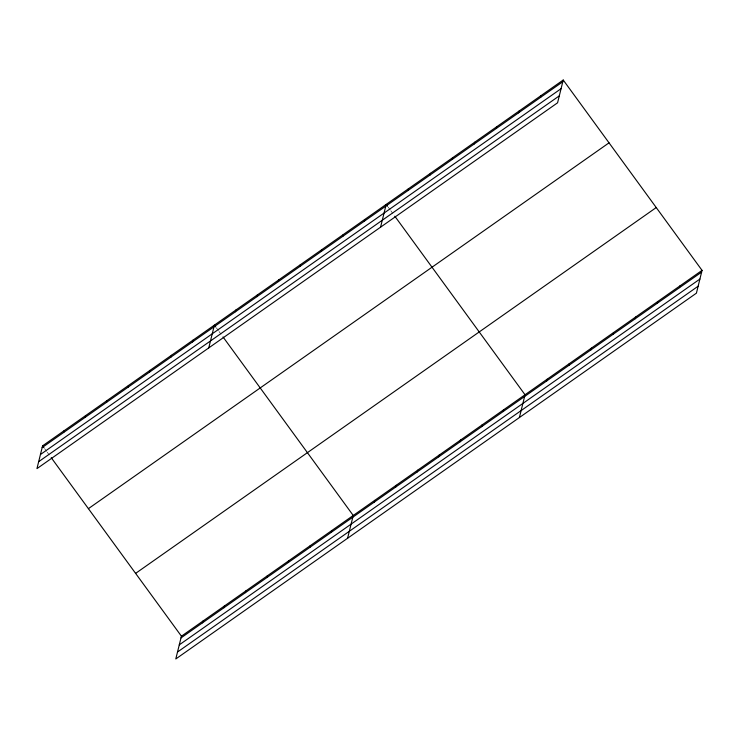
<?xml version="1.0" encoding="UTF-8"?>
<svg xmlns="http://www.w3.org/2000/svg" width="739" height="739" viewBox="0 0 739 739"><rect width="100%" height="100%" fill="white"/><g stroke="black" fill="none" stroke-linecap="round" stroke-linejoin="round"><path stroke-width="0.55" stroke-dasharray="3.69 2.77" d="M388.197 207.132L390.192 209.867M390.848 210.772L392.843 213.506M216.388 327.848L218.384 330.582M219.04 331.497L221.035 334.222M44.58 448.573L46.575 451.307M47.241 452.213L49.227 454.947"/><path stroke-width="1.11" d="M563.22 80.024L42.585 445.839L36.95 468.628L557.576 102.804L563.22 80.024L702.05 270.372L696.415 293.161L175.78 658.976L181.424 636.196L702.05 270.372M63.637 432.481L64.062 430.754M85.114 417.387L85.539 415.66M106.592 402.302L107.016 400.575M128.069 387.208L128.494 385.481M149.537 372.123L149.971 370.387M171.014 357.029L171.448 355.302M192.491 341.945L192.916 340.208M208.758 347.903L214.393 325.123L215.723 326.943M235.445 311.756L235.87 310.029M256.923 296.672L257.348 294.944M278.4 281.577L278.825 279.85M202.468 622.829L202.892 621.102M299.868 266.493L300.302 264.765M223.945 607.744L224.37 606.017M321.345 251.399L321.779 249.671M245.422 592.65L245.847 590.923M342.822 236.314L343.256 234.577M266.899 577.565L267.324 575.829M364.299 221.22L364.724 219.492M288.376 562.471L288.801 560.744M380.567 227.187L386.201 204.398L387.532 206.218M309.844 547.377L310.278 545.65M407.9 190.579L408.334 188.851M331.321 532.292L331.756 530.565M430.033 175.032L430.458 173.305M347.589 538.26L353.233 515.471L223.03 336.956M452.157 159.485L452.582 157.758M374.276 502.114L374.701 500.386M474.281 143.939L474.715 142.211M395.753 487.019L396.178 485.292M496.414 128.392L496.839 126.665M417.23 471.935L417.655 470.207M518.538 112.845L518.963 111.118M438.707 456.841L439.132 455.113M540.662 97.299L541.096 95.571M460.185 441.756L460.609 440.019M481.652 426.662L482.087 424.934M503.13 411.568L503.564 409.84M519.397 417.535L525.032 394.755L394.838 216.231M546.731 380.936L547.165 379.209M568.864 365.389L569.289 363.662M590.988 349.843L591.412 348.115M613.111 334.296L613.546 332.559M635.244 318.749L635.669 317.013M657.368 303.202L657.793 301.466M679.492 287.647L679.926 285.919M42.16 447.566L562.795 81.752M40.442 454.522L561.067 88.698M38.668 461.681L559.303 95.858M88.403 508.654L609.028 142.839M135.607 573.381L656.232 207.557M180.99 637.923L701.625 272.1M179.272 644.87L699.907 279.056M177.499 652.029L698.133 286.215M42.585 445.839L43.915 447.658M51.222 457.672L181.424 636.196"/></g></svg>
